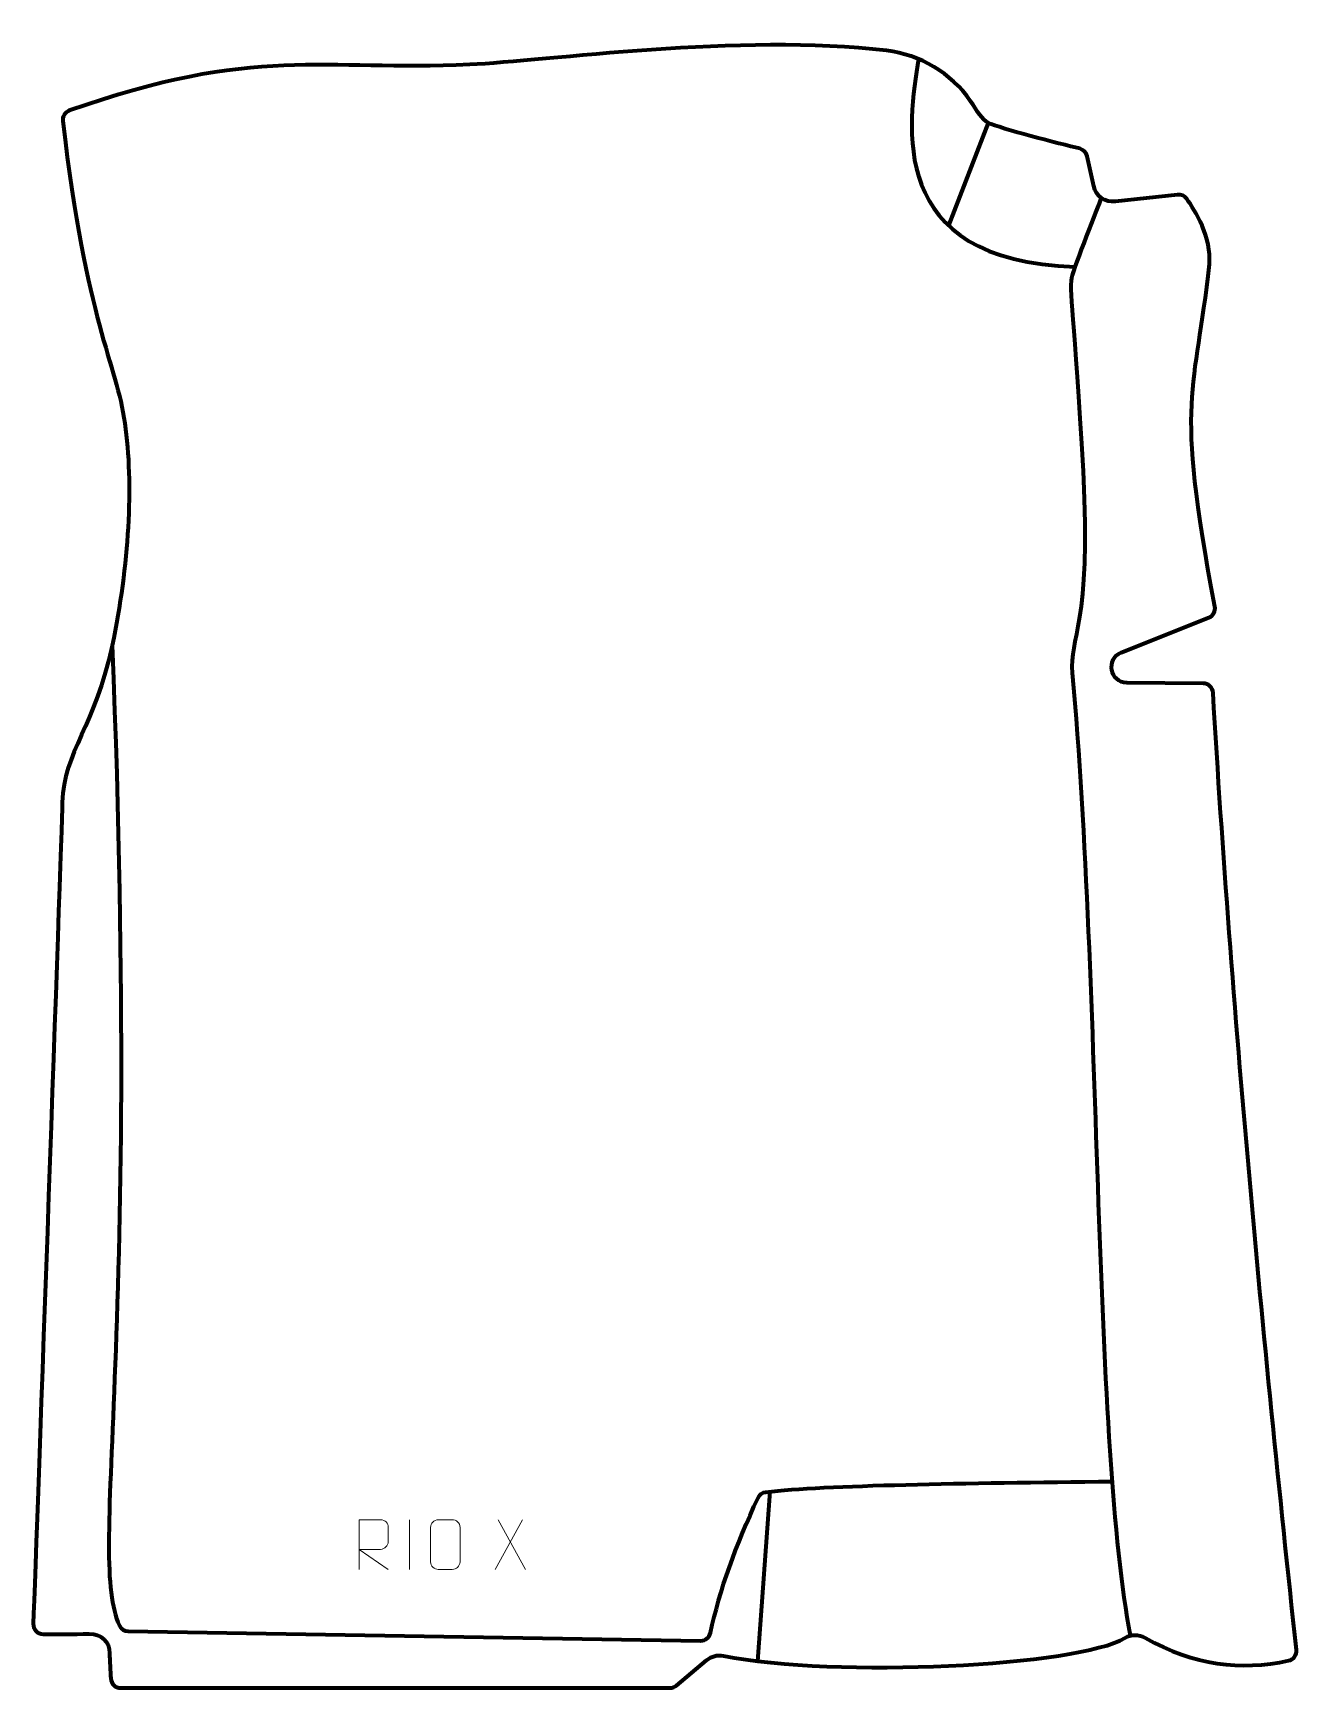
# Model space of a CAD drawing. Header units: millimetres. Extents: x -318 to 318, y -413 to 419.
import ezdxf

# ---------------------------------------------------------------- set-up
doc = ezdxf.new("R2010")
doc.units = ezdxf.units.MM
doc.header["$MEASUREMENT"] = 0
for name, color, linetype in [('layer 1', 7, 'Continuous'), ('layer 2', 7, 'Continuous'), ('layer 3', 7, 'Continuous')]:
    doc.layers.add(name, color=color, linetype=linetype)

msp = doc.modelspace()

# ---------------------------------------------------------------- linework, layer by layer
at = {"layer": 'layer 1', "color": 250, "lineweight": 9}
for points, knots in [([(-153.7215, -353.4289), (-153.7215, -353.4289), (-153.7215, -328.4754), (-153.7215, -328.4754), (-153.7215, -328.4754), (-150.1267, -328.4754), (-146.5312, -328.4754), (-142.936, -328.4754), (-142.936, -328.4754), (-140.6107, -328.5131), (-139.0534, -330.0031), (-139.0575, -332.3695), (-139.0575, -332.3695), (-139.0579, -334.405), (-139.0579, -337.4644), (-139.0575, -339.5004), (-139.0575, -339.5004), (-139.064, -341.3759), (-140.8763, -343.3177), (-142.8858, -343.3368), (-142.8858, -343.3368), (-142.8858, -343.3368), (-153.7215, -343.3368), (-153.7215, -343.3368), (-153.7215, -343.3368), (-153.7215, -343.3368), (-139.0668, -353.4289), (-139.0668, -353.4289)], [0, 0, 0, 0, 0.125, 0.125, 0.125, 0.125, 0.25, 0.25, 0.25, 0.25, 0.375, 0.375, 0.375, 0.375, 0.5, 0.5, 0.5, 0.5, 0.625, 0.625, 0.625, 0.625, 0.75, 0.75, 0.75, 0.75, 1, 1, 1, 1]), ([(-113.9091, -328.4757), (-111.5834, -328.4757), (-109.2573, -328.4757), (-106.9312, -328.4757), (-106.9312, -328.4757), (-104.9846, -328.4401), (-102.9932, -329.9317), (-102.9665, -332.3693), (-102.9665, -332.3693), (-102.9669, -338.1162), (-102.9669, -343.8635), (-102.9665, -349.6112), (-102.9665, -349.6112), (-103.1063, -351.9346), (-104.7835, -353.4142), (-106.9312, -353.425), (-106.9312, -353.425), (-109.2631, -353.4246), (-111.595, -353.4246), (-113.9265, -353.425), (-113.9265, -353.425), (-115.8515, -353.5304), (-117.8236, -351.6459), (-117.8124, -349.6286), (-117.8124, -349.6286), (-117.8121, -343.8585), (-117.8121, -338.0888), (-117.8124, -332.3195), (-117.8124, -332.3195), (-117.8082, -330.1814), (-116.0615, -328.4622), (-113.9091, -328.4757)], [0, 0, 0, 0, 0.11111111, 0.11111111, 0.11111111, 0.11111111, 0.22222222, 0.22222222, 0.22222222, 0.22222222, 0.33333333, 0.33333333, 0.33333333, 0.33333333, 0.44444444, 0.44444444, 0.44444444, 0.44444444, 0.55555556, 0.55555556, 0.55555556, 0.55555556, 0.66666667, 0.66666667, 0.66666667, 0.66666667, 0.77777778, 0.77777778, 0.77777778, 0.77777778, 1, 1, 1, 1])]:
    msp.add_open_spline(points, degree=3, knots=knots, dxfattribs=at)
for points in [[(-128.3895, -328.4651), (-128.3895, -328.4651), (-128.3895, -353.4392), (-128.3895, -353.4392)], [(-71.5192, -328.5043), (-71.5192, -328.5043), (-85.2598, -353.4001), (-85.2598, -353.4001)], [(-83.8052, -328.5043), (-83.8052, -328.5043), (-70.0646, -353.4578), (-70.0646, -353.4578)]]:
    msp.add_open_spline(points, degree=3, dxfattribs=at)
at = {"layer": 'layer 2', "color": 230, "lineweight": 200}
msp.add_open_spline([(-273.6083, -412.9948), (-276.2439, -412.9948), (-278.4272, -410.9508), (-278.5979, -408.3208), (-278.5979, -408.3208), (-278.8438, -404.5271), (-279.1426, -399.2269), (-279.1627, -395.575), (-279.1627, -395.575), (-279.1952, -389.7178), (-283.6091, -385.6104), (-289.4681, -385.7932), (-289.4681, -385.7932), (-296.9812, -386.0274), (-306.7189, -386.0115), (-312.5775, -385.972), (-312.5775, -385.972), (-315.3923, -385.9533), (-317.6328, -383.6162), (-317.5319, -380.8031), (-317.5319, -380.8031), (-315.8714, -334.6218), (-303.5312, 8.8929), (-302.9742, 32.2834), (-302.9742, 32.2834), (-302.3762, 57.3642), (-286.2398, 71.0988), (-277.873, 111.1081), (-277.873, 111.1081), (-269.5058, 151.1173), (-267.1154, 192.1221), (-271.4979, 222.776), (-271.4979, 222.776), (-275.8248, 253.039), (-290.8273, 273.6018), (-302.7107, 374.6775), (-302.7107, 374.6775), (-302.983, 376.9939), (-301.6142, 379.1949), (-299.4147, 379.9703), (-299.4147, 379.9703), (-205.9688, 412.9165), (-172.5596, 399.7798), (-97.9814, 403.1164), (-97.9814, 403.1164), (-60.6035, 404.7889), (38.2246, 418.949), (111.4881, 410.1402), (111.4881, 410.1402), (128.5167, 408.093), (143.9059, 398.9109), (153.6496, 384.7963), (153.6496, 384.7963), (157.272, 379.5498), (159.5086, 375.3965), (162.5918, 373.8559), (162.5918, 373.8559), (168.5947, 370.857), (198.8803, 363.2567), (208.5948, 360.8582), (208.5948, 360.8582), (210.437, 360.4035), (211.8604, 358.9451), (212.2725, 357.093), (212.2725, 357.093), (212.2725, 357.093), (215.6288, 342.0029), (215.6288, 342.0029), (215.6288, 342.0029), (216.7362, 337.0228), (221.4204, 333.6763), (226.4951, 334.2397), (226.4951, 334.2397), (226.4951, 334.2397), (257.7805, 337.7131), (257.7805, 337.7131), (257.7805, 337.7131), (259.5768, 337.9125), (261.34, 337.1289), (262.3944, 335.661), (262.3944, 335.661), (266.3565, 330.1468), (275.1294, 315.9376), (273.7542, 302.7712), (273.7542, 302.7712), (266.8811, 236.9629), (256.0667, 237.7197), (276.5588, 130.6897), (276.5588, 130.6897), (277.0097, 128.3352), (275.7277, 125.9918), (273.5009, 125.1046), (273.5009, 125.1046), (273.5009, 125.1046), (229.4898, 107.5722), (229.4898, 107.5722), (229.4898, 107.5722), (221.5819, 104.2388), (223.7642, 92.4931), (232.3431, 92.2183), (232.3431, 92.2183), (232.3431, 92.2183), (270.6523, 92.0227), (270.6523, 92.0227), (270.6523, 92.0227), (273.2886, 92.0094), (275.4596, 89.951), (275.6148, 87.3189), (275.6148, 87.3189), (285.1264, -73.6692), (300.3558, -234.06), (317.5061, -393.8563), (317.5061, -393.8563), (317.7795, -396.4026), (316.0823, -398.7465), (313.5765, -399.2763), (313.5765, -399.2763), (289.2878, -404.4159), (266.1618, -401.8678), (241.4317, -387.7655), (241.4317, -387.7655), (238.3036, -385.9823), (234.4428, -385.96), (231.3638, -387.8266), (231.3638, -387.8266), (207.9802, -402.0029), (85.5547, -408.0986), (29.4045, -396.8838), (29.4045, -396.8838), (26.4154, -396.2869), (23.3201, -397.0743), (20.9886, -399.0375), (20.9886, -399.0375), (20.9886, -399.0375), (5.8075, -411.8186), (5.8075, -411.8186), (5.8075, -411.8186), (4.9058, -412.5782), (3.7642, -412.9948), (2.5856, -412.9948), (2.5856, -412.9948), (2.5856, -412.9948), (-273.6083, -412.9948), (-273.6083, -412.9948)], degree=3, knots=[0, 0, 0, 0, 0.02702703, 0.02702703, 0.02702703, 0.02702703, 0.05405405, 0.05405405, 0.05405405, 0.05405405, 0.08108108, 0.08108108, 0.08108108, 0.08108108, 0.10810811, 0.10810811, 0.10810811, 0.10810811, 0.13513514, 0.13513514, 0.13513514, 0.13513514, 0.16216216, 0.16216216, 0.16216216, 0.16216216, 0.18918919, 0.18918919, 0.18918919, 0.18918919, 0.21621622, 0.21621622, 0.21621622, 0.21621622, 0.24324324, 0.24324324, 0.24324324, 0.24324324, 0.27027027, 0.27027027, 0.27027027, 0.27027027, 0.2972973, 0.2972973, 0.2972973, 0.2972973, 0.32432432, 0.32432432, 0.32432432, 0.32432432, 0.35135135, 0.35135135, 0.35135135, 0.35135135, 0.37837838, 0.37837838, 0.37837838, 0.37837838, 0.40540541, 0.40540541, 0.40540541, 0.40540541, 0.43243243, 0.43243243, 0.43243243, 0.43243243, 0.45945946, 0.45945946, 0.45945946, 0.45945946, 0.48648649, 0.48648649, 0.48648649, 0.48648649, 0.51351351, 0.51351351, 0.51351351, 0.51351351, 0.54054054, 0.54054054, 0.54054054, 0.54054054, 0.56756757, 0.56756757, 0.56756757, 0.56756757, 0.59459459, 0.59459459, 0.59459459, 0.59459459, 0.62162162, 0.62162162, 0.62162162, 0.62162162, 0.64864865, 0.64864865, 0.64864865, 0.64864865, 0.67567568, 0.67567568, 0.67567568, 0.67567568, 0.7027027, 0.7027027, 0.7027027, 0.7027027, 0.72972973, 0.72972973, 0.72972973, 0.72972973, 0.75675676, 0.75675676, 0.75675676, 0.75675676, 0.78378378, 0.78378378, 0.78378378, 0.78378378, 0.81081081, 0.81081081, 0.81081081, 0.81081081, 0.83783784, 0.83783784, 0.83783784, 0.83783784, 0.86486486, 0.86486486, 0.86486486, 0.86486486, 0.89189189, 0.89189189, 0.89189189, 0.89189189, 0.91891892, 0.91891892, 0.91891892, 0.91891892, 0.94594595, 0.94594595, 0.94594595, 0.94594595, 1, 1, 1, 1], dxfattribs=at)
at = {"layer": 'layer 3', "color": 142, "lineweight": 200}
for points in [[(127.4667, 405.9447), (122.3504, 373.6246), (110.5969, 304.198), (206.3633, 301.4636)], [(162.5919, 373.8559), (162.5919, 373.8559), (142.6603, 322.1532), (142.6603, 322.1532)], [(52.8056, -314.2919), (52.8056, -314.2919), (46.62, -399.5663), (46.62, -399.5663)]]:
    msp.add_open_spline(points, degree=3, dxfattribs=at)
for points, knots in [([(234.1772, -386.6832), (215.7823, -292.5516), (219.3961, -62.4576), (205.0247, 97.1138), (205.0247, 97.1138), (203.3596, 115.6046), (214.5874, 120.4221), (210.4035, 198.7138), (210.4035, 198.7138), (206.2202, 277.005), (202.8667, 290.5436), (204.9696, 297.3254), (204.9696, 297.3254), (207.6811, 306.0669), (219.5729, 336.0438), (219.5729, 336.0438)], [0, 0, 0, 0, 0.2, 0.2, 0.2, 0.2, 0.4, 0.4, 0.4, 0.4, 0.6, 0.6, 0.6, 0.6, 1, 1, 1, 1]), ([(-277.8729, 111.108), (-263.3367, -249.6258), (-290.3164, -345.8634), (-274.234, -381.6362), (-274.234, -381.6362), (-273.4466, -383.3884), (-271.6961, -384.5092), (-269.7756, -384.5406), (-269.7756, -384.5406), (-269.7756, -384.5406), (17.9837, -389.3017), (17.9837, -389.3017), (17.9837, -389.3017), (20.3696, -389.3408), (22.4594, -387.6912), (22.9533, -385.3569), (22.9533, -385.3569), (27.4734, -363.9793), (35.714, -341.2184), (46.8593, -317.3774), (46.8593, -317.3774), (47.5945, -315.8041), (49.0843, -314.7189), (50.8093, -314.5161), (50.8093, -314.5161), (80.673, -311.0095), (150.5763, -309.9776), (224.9722, -309.2233)], [0, 0, 0, 0, 0.125, 0.125, 0.125, 0.125, 0.25, 0.25, 0.25, 0.25, 0.375, 0.375, 0.375, 0.375, 0.5, 0.5, 0.5, 0.5, 0.625, 0.625, 0.625, 0.625, 0.75, 0.75, 0.75, 0.75, 1, 1, 1, 1])]:
    msp.add_open_spline(points, degree=3, knots=knots, dxfattribs=at)

doc.saveas('drawing.dxf')
